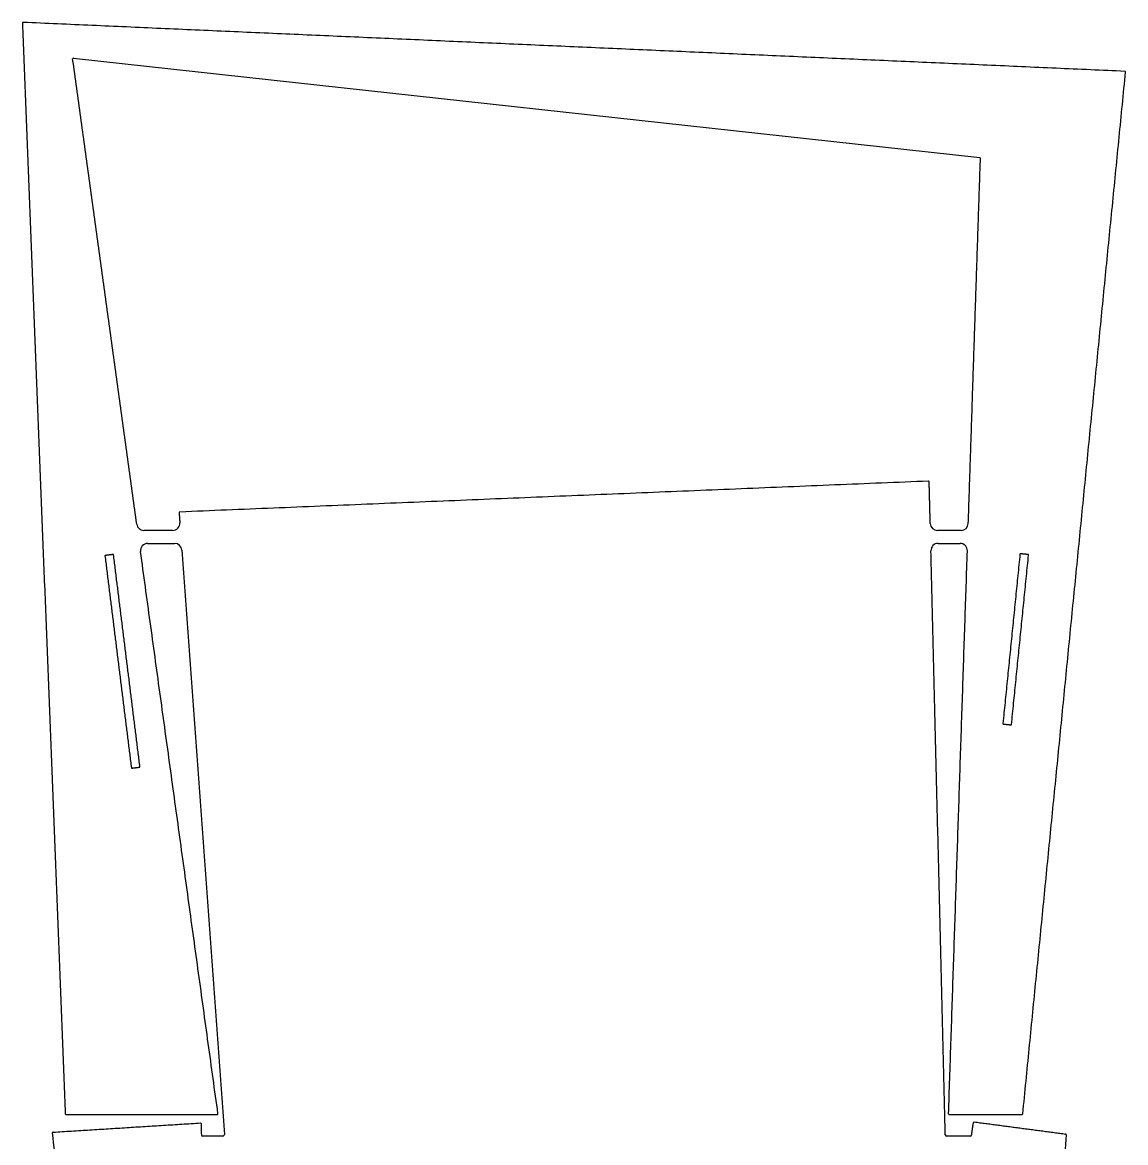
# Model space of a CAD drawing. Header units: millimetres. Extents: x -388 to 1851, y -1222 to 558.
# Drawn here: x -359 to 406, y -219 to 558 of the extents above; entities that cross this region are included whole.
import ezdxf

# ---------------------------------------------------------------- set-up
doc = ezdxf.new("R2010")
doc.units = ezdxf.units.MM
doc.header["$MEASUREMENT"] = 0
doc.layers.add('DEFAULT', color=7, linetype='Continuous')

msp = doc.modelspace()

# ---------------------------------------------------------------- linework, layer by layer
at = {"layer": 'DEFAULT'}
msp.add_line((-323.44, 532.79, 7.09), (304.87, 463.83, 7.09), dxfattribs=at)
for centre, radius, start, end in [((-323.49, 532.29, 7.09), 0.5, 83.73662, 187.83992), ((304.82, 463.33, 7.09), 0.5, 358.09032, 83.73662), ((269.28, 238.98, 7.09), 0.5, 1.41457, 92.36291), ((-249.69, 217.57, 7.09), 0.5, 92.36291, 184.16121), ((-254.68, 210.3, 7.09), 5, 270, 4.16121), ((275.49, 210.3, 7.09), 5, 181.41457, 270), ((291.88, 210.3, 7.09), 5, 270, 358.09032), ((-274.61, 210.3, 7.09), 5, 187.83992, 270), ((-272, 191.3, 7.09), 5, 90, 187.83992), ((-253.29, 191.3, 7.09), 5, 4.16121, 90), ((275.96, 191.3, 7.09), 5, 90, 181.41457), ((291.25, 191.3, 7.09), 5, 358.09032, 90), ((-301.3, 187.64, 7.09), 0.3, 97.09271, 187.09271), ((-295.94, 188.31, 7.09), 0.3, 7.09271, 97.09271), ((-283.02, 40.77, 7.09), 0.3, 187.09271, 277.09271), ((-277.66, 41.43, 7.09), 0.3, 277.09271, 7.09271), ((-328.63, -199.2, 7.09), 0.5, 181.12843, 270), ((-223.78, -199.2, 7.09), 0.5, 270, 6.19099), ((334.19, -199.2, 7.09), 0.5, 270, 355.92076), ((-235.45, -206.08, 7.09), 0.5, 1.24986, 93.58782), ((300.95, -205.36, 7.09), 0.5, 82.46442, 171.55237), ((-337.53, -212.48, 7.09), 0.5, 93.58782, 187.2274), ((-233.78, -213.7, 7.09), 1, 181.24986, 270), ((-219.82, -213.7, 7.09), 1, 270, 4.16121), ((281.96, -213.7, 7.09), 1, 181.41457, 270), ((298.2, -213.7, 7.09), 1, 270, 351.55237), ((364.25, -213.73, 7.09), 0.5, 355.33914, 82.46442)]:
    msp.add_arc(centre, radius, start, end, dxfattribs=at)
for points, weights, knots in [([(-358.3, 557.58, 7.09), (-358.52, 557.59, 7.09), (-358.68, 557.44, 7.09), (-358.83, 557.29, 7.09), (-358.83, 557.07, 7.09)], [1, 0.917140099813, 1, 0.917140099813, 1], [0, 0, 0, 0.4099516, 0.4099516, 0.8199033, 0.8199033, 0.8199033]), ([(405.92, 523.11, 7.09), (405.94, 523.32, 7.09), (405.8, 523.48, 7.09), (405.66, 523.63, 7.09), (405.45, 523.64, 7.09)], [1, 0.921772367329, 1, 0.921772367329, 1], [0, 0, 0, 0.3981693, 0.3981693, 0.7963386, 0.7963386, 0.7963386])]:
    msp.add_rational_spline(points, weights, degree=2, knots=knots, dxfattribs=at)
for points in [[(-358.83, 557.07, 7.09), (-343.98, 178.93, 7.09), (-329.13, -199.21, 7.09)], [(405.45, 523.64, 7.09), (23.57, 540.61, 7.09), (-358.3, 557.58, 7.09)], [(-279.57, 209.62, 7.09), (-301.78, 370.92, 7.09), (-323.99, 532.22, 7.09)], [(334.68, -199.23, 7.09), (370.3, 161.94, 7.09), (405.92, 523.11, 7.09)], [(296.88, 210.14, 7.09), (301.1, 336.73, 7.09), (305.32, 463.32, 7.09)], [(269.26, 239.48, 7.09), (9.78, 228.78, 7.09), (-249.71, 218.07, 7.09)], [(270.49, 210.18, 7.09), (270.14, 224.59, 7.09), (269.78, 239, 7.09)], [(-250.19, 217.53, 7.09), (-249.94, 214.1, 7.09), (-249.69, 210.67, 7.09)], [(-254.68, 205.3, 7.09), (-264.64, 205.3, 7.09), (-274.61, 205.3, 7.09)], [(291.88, 205.3, 7.09), (283.69, 205.3, 7.09), (275.49, 205.3, 7.09)], [(-272, 196.3, 7.09), (-262.64, 196.3, 7.09), (-253.29, 196.3, 7.09)], [(275.96, 196.3, 7.09), (283.6, 196.3, 7.09), (291.25, 196.3, 7.09)], [(-301.59, 187.6, 7.09), (-292.46, 114.17, 7.09), (-283.32, 40.73, 7.09)], [(-295.98, 188.6, 7.09), (-298.65, 188.27, 7.09), (-301.33, 187.94, 7.09)], [(-277.37, 41.47, 7.09), (-286.5, 114.91, 7.09), (-295.64, 188.34, 7.09)], [(-223.28, -199.14, 7.09), (-250.12, -4.26, 7.09), (-276.95, 190.62, 7.09)], [(-248.31, 191.67, 7.09), (-233.56, -10.98, 7.09), (-218.82, -213.63, 7.09)], [(280.96, -213.72, 7.09), (275.96, -11.27, 7.09), (270.96, 191.18, 7.09)], [(283.23, -199.2, 7.09), (289.73, -4.03, 7.09), (296.24, 191.14, 7.09)], [(332.68, 188.83, 7.09), (326.78, 130.09, 7.09), (320.88, 71.36, 7.09)], [(326.85, 70.76, 7.09), (332.75, 129.49, 7.09), (338.65, 188.23, 7.09)], [(338.38, 188.56, 7.09), (335.69, 188.83, 7.09), (333, 189.1, 7.09)], [(321.15, 71.03, 7.09), (323.83, 70.76, 7.09), (326.52, 70.49, 7.09)], [(-282.98, 40.47, 7.09), (-280.31, 40.8, 7.09), (-277.63, 41.14, 7.09)], [(-328.63, -199.7, 7.09), (-276.2, -199.7, 7.09), (-223.78, -199.7, 7.09)], [(283.73, -199.7, 7.09), (308.96, -199.7, 7.09), (334.19, -199.7, 7.09)], [(-337.56, -211.98, 7.09), (-286.52, -208.78, 7.09), (-235.48, -205.58, 7.09)], [(-234.95, -206.07, 7.09), (-234.87, -209.89, 7.09), (-234.78, -213.72, 7.09)], [(299.19, -213.84, 7.09), (299.82, -209.57, 7.09), (300.46, -205.29, 7.09)], [(301.02, -204.86, 7.09), (332.67, -209.05, 7.09), (364.31, -213.24, 7.09)], [(-283.9, -639.32, 7.09), (-310.96, -425.93, 7.09), (-338.02, -212.54, 7.09)], [(-219.82, -214.7, 7.09), (-226.8, -214.7, 7.09), (-233.78, -214.7, 7.09)], [(298.2, -214.7, 7.09), (290.08, -214.7, 7.09), (281.96, -214.7, 7.09)], [(364.74, -213.77, 7.09), (347.4, -426.51, 7.09), (330.06, -639.25, 7.09)]]:
    msp.add_open_spline(points, degree=2, dxfattribs=at)
for points, weights in [([(333, 189.1, 7.09), (332.71, 189.13, 7.09), (332.68, 188.83, 7.09)], [1, 0.707106781187, 1]), ([(338.65, 188.23, 7.09), (338.68, 188.53, 7.09), (338.38, 188.56, 7.09)], [1, 0.707106781187, 1]), ([(320.88, 71.36, 7.09), (320.85, 71.06, 7.09), (321.15, 71.03, 7.09)], [1, 0.707106781187, 1]), ([(326.52, 70.49, 7.09), (326.82, 70.46, 7.09), (326.85, 70.76, 7.09)], [1, 0.707106781185, 1]), ([(283.23, -199.2, 7.09), (283.23, -199.7, 7.09), (283.73, -199.7, 7.09)], [1, 0.709180429825, 1])]:
    msp.add_rational_spline(points, weights, degree=2, dxfattribs=at)

doc.saveas('drawing.dxf')
